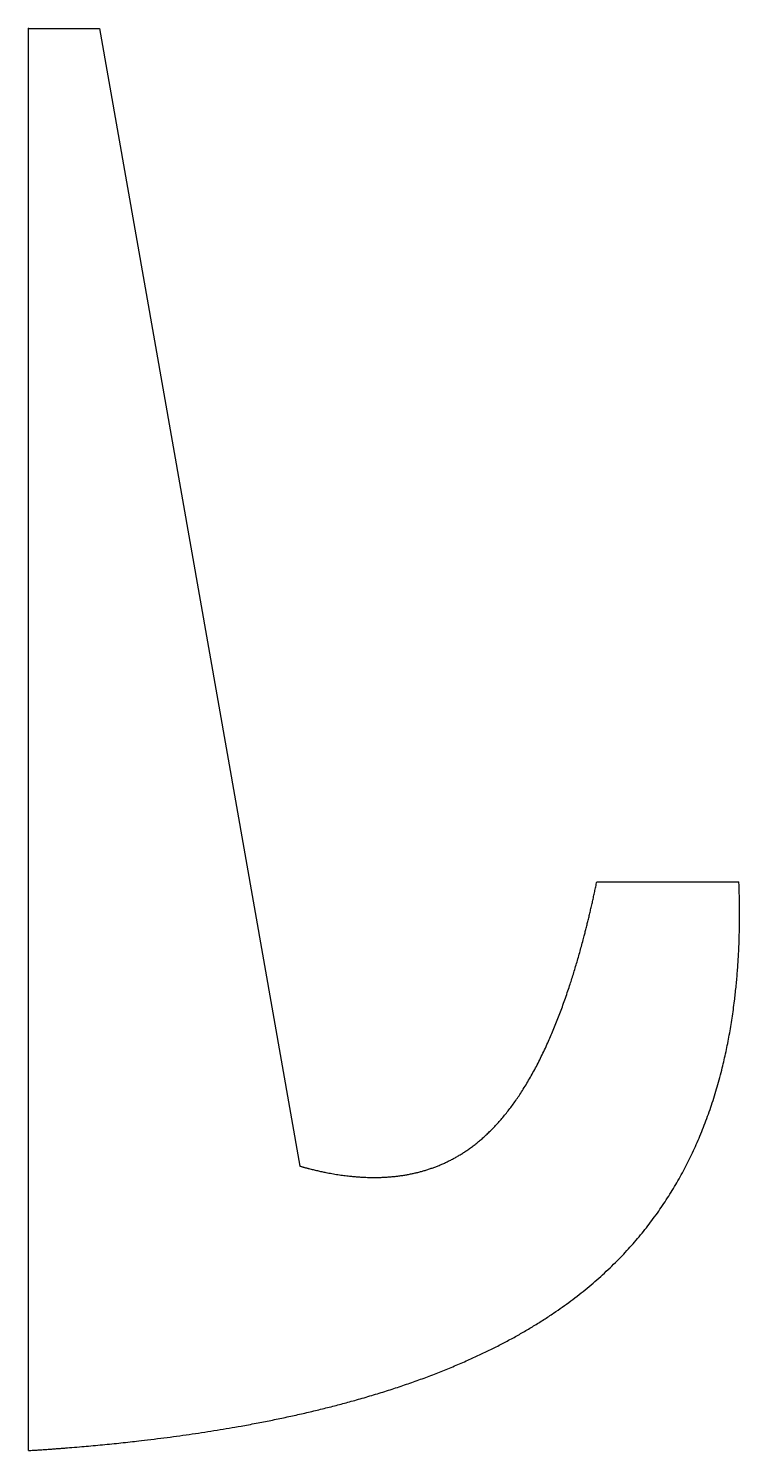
# Model space of a CAD drawing. Header units: millimetres. Extents: x 0 to 2.5, y -5 to 0.
import ezdxf

# ---------------------------------------------------------------- set-up
doc = ezdxf.new("R2010")
doc.units = ezdxf.units.MM
doc.layers.get('0').update_dxf_attribs({"linetype": 'CONTINUOUS'})

msp = doc.modelspace()

# ---------------------------------------------------------------- linework, layer by layer
for p, q in [((0, -5), (0, 0)), ((0, 0), (0.25, 0)), ((0.25, 0), (0.9553, -4)), ((2, -3), (2.5, -3))]:
    msp.add_line(p, q)
for points in [[(0, -5), (0.1011, -4.9938), (0.2991, -4.9785), (0.5829, -4.9468), (0.9347, -4.8871), (1.3271, -4.7811), (1.6674, -4.6408), (1.951, -4.4629), (2.1741, -4.2452), (2.3379, -3.9883), (2.4461, -3.6946), (2.4916, -3.4326), (2.5041, -3.2218), (2.503, -3.075), (2.5, -3)], [(0.9553, -4), (0.9874, -4.0092), (1.0505, -4.0249), (1.1422, -4.0406), (1.2585, -4.0458), (1.393, -4.0241), (1.5158, -3.9719), (1.626, -3.8871), (1.7235, -3.7688), (1.8089, -3.6191), (1.8833, -3.4406), (1.9347, -3.2766), (1.969, -3.1425), (1.99, -3.0483), (2, -3)]]:
    msp.add_open_spline(points, degree=5)
msp.add_point((0, 0))
msp.add_point((0, 0))
msp.add_point((0, 0))

doc.saveas('drawing.dxf')
